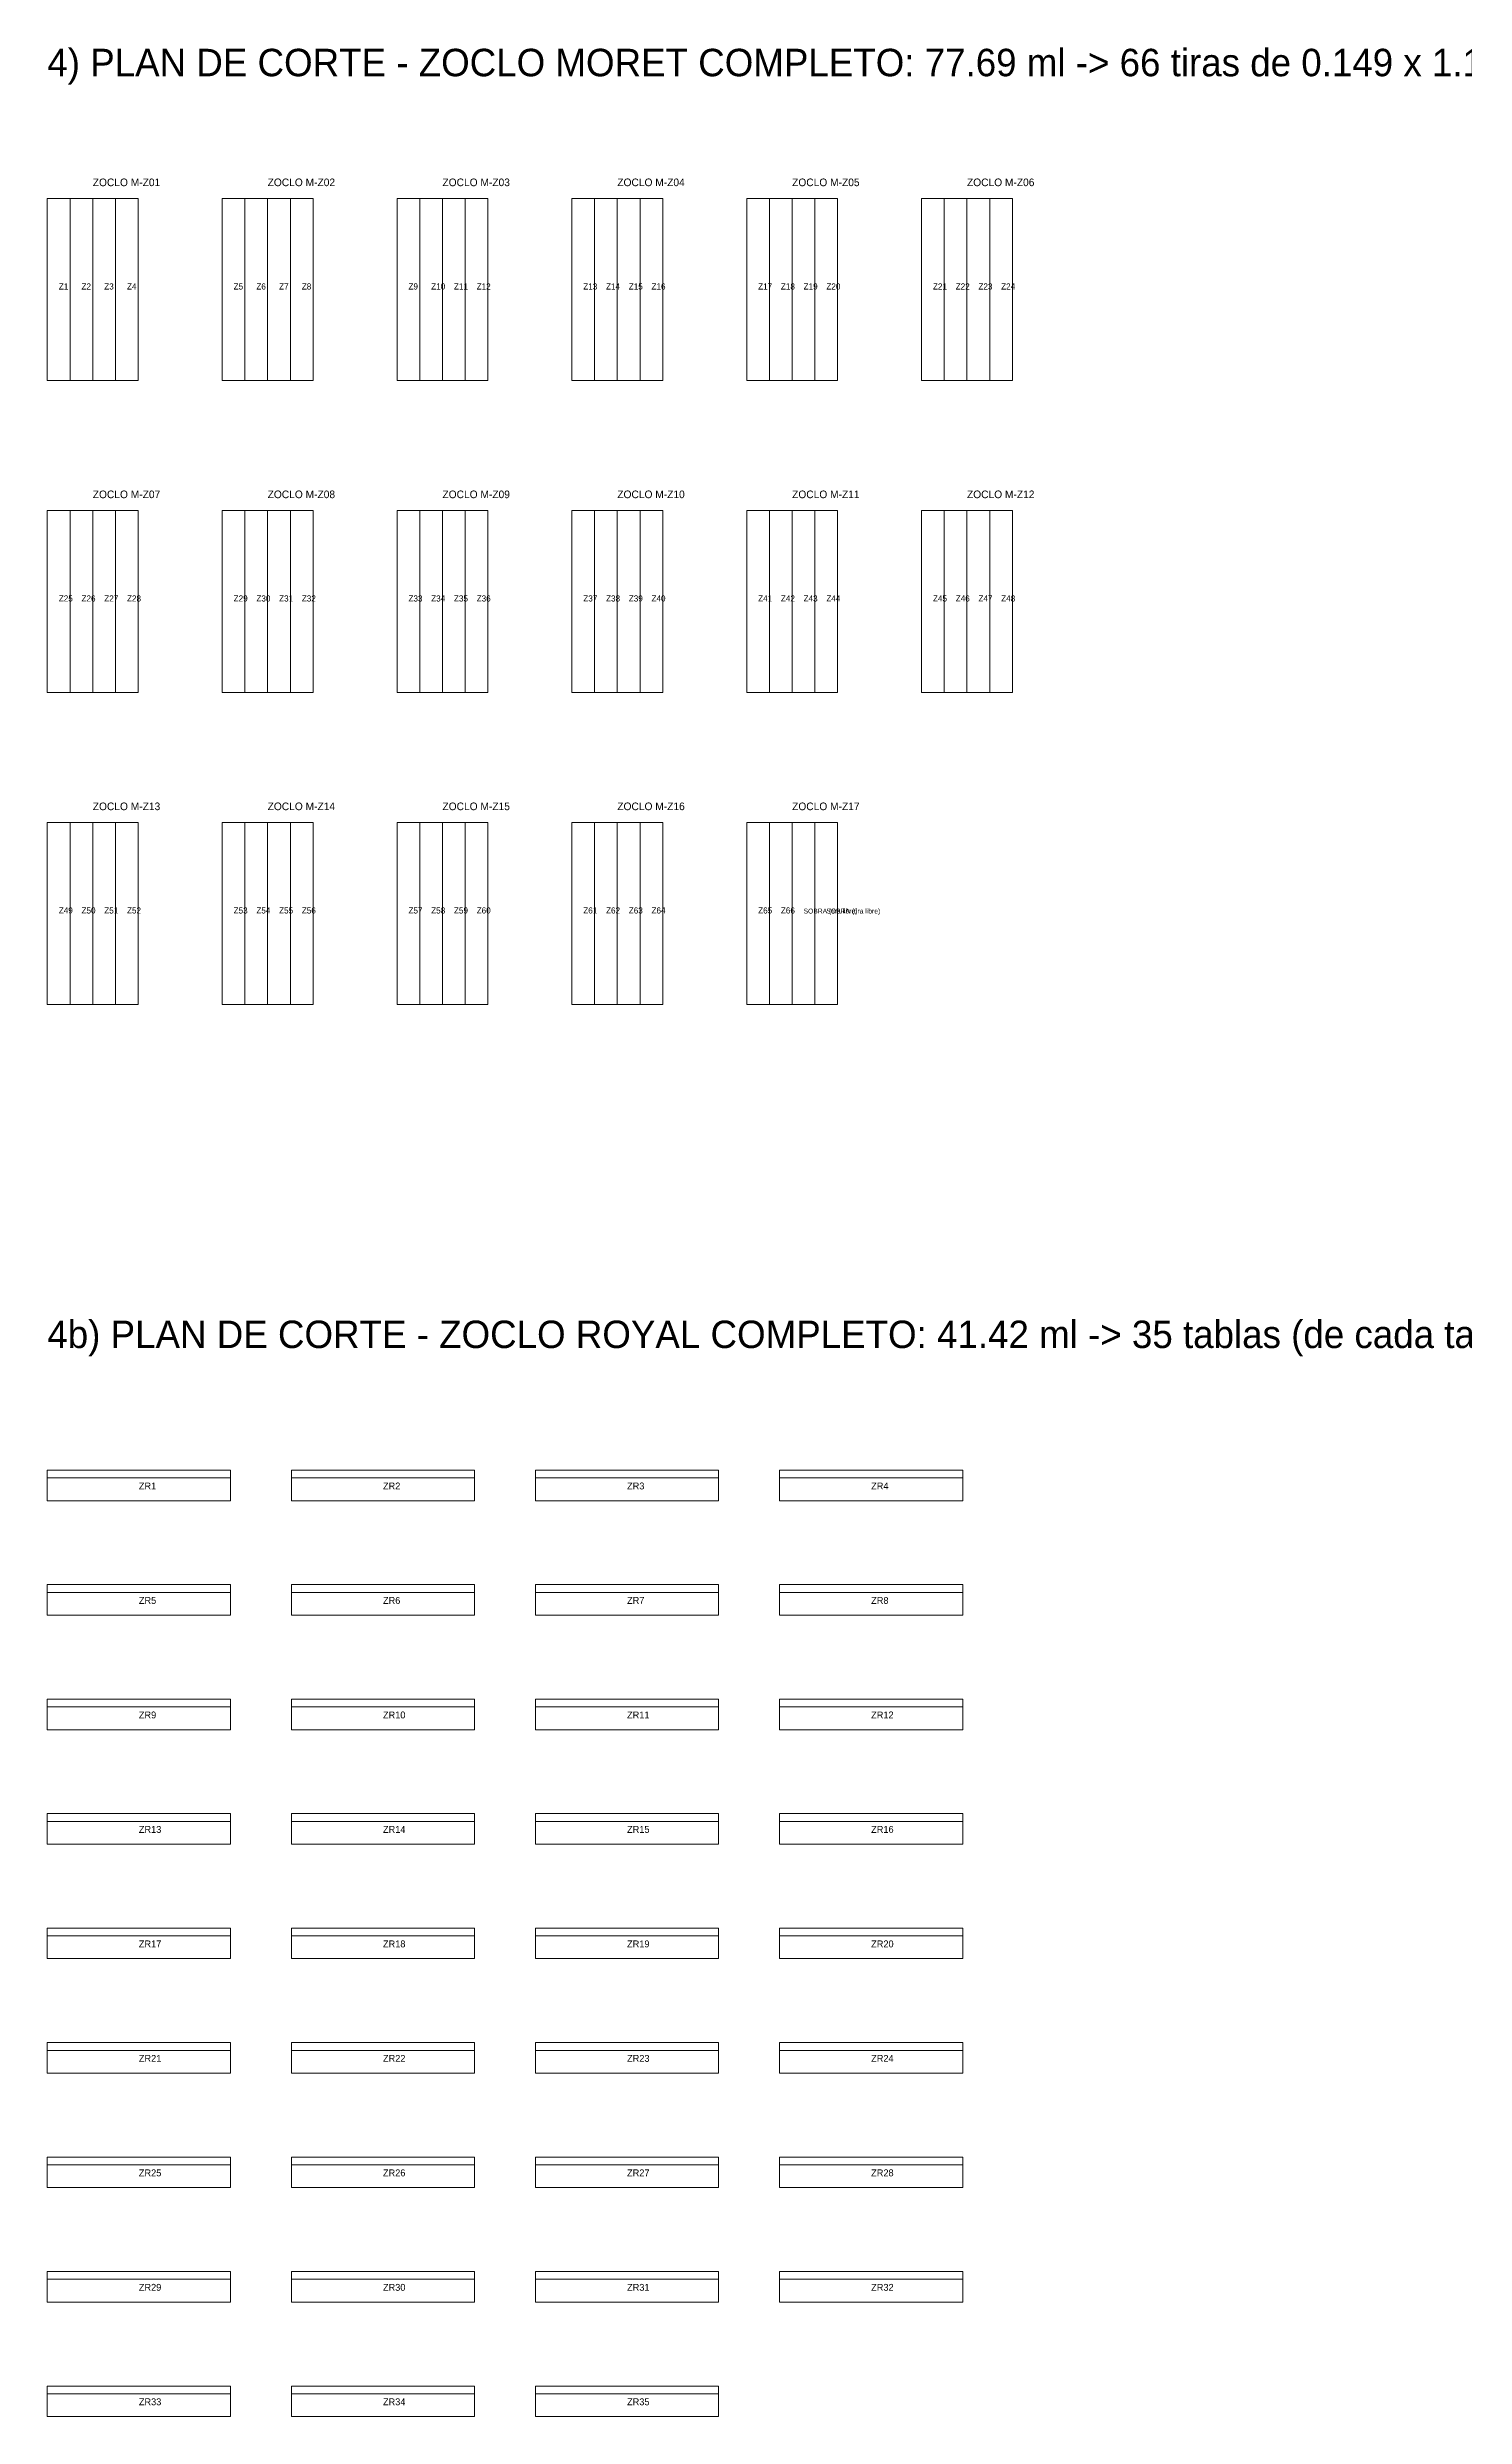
# Model space of a CAD drawing. Header units: metres. Extents: x 489.4 to 571.8, y -144.7 to -79.7.
# Drawn here: x 553.2 to 562.49, y -144.69 to -129.16 of the extents above; entities that cross this region are included whole.
import ezdxf

# ---------------------------------------------------------------- set-up
doc = ezdxf.new("R2010")
doc.units = ezdxf.units.M
for name, color, linetype, lineweight, plot in [('ESCALERA-REGADERA-ZOCLO', 6, 'Continuous', 0, False), ('ESCALERA-REGADERA-ZOCLO-TEXTO', 7, 'Continuous', 0, False), ('PLAN-CORTE-DESPERDICIO', 1, 'Continuous', 0, False), ('PLAN-CORTE-SOBRANTES', 2, 'Continuous', 0, False)]:
    doc.layers.add(name, color=color, linetype=linetype, lineweight=lineweight, plot=plot)

msp = doc.modelspace()

# ---------------------------------------------------------------- linework, layer by layer
at = {"layer": 'ESCALERA-REGADERA-ZOCLO'}
for points in [[(553.202, -131.348), (553.798, -131.348), (553.798, -130.154), (553.202, -130.154)], [(553.202, -131.348), (553.351, -131.348), (553.351, -130.154), (553.202, -130.154)], [(553.351, -131.348), (553.5, -131.348), (553.5, -130.154), (553.351, -130.154)], [(553.5, -131.348), (553.649, -131.348), (553.649, -130.154), (553.5, -130.154)], [(553.649, -131.348), (553.798, -131.348), (553.798, -130.154), (553.649, -130.154)], [(554.348, -131.348), (554.944, -131.348), (554.944, -130.154), (554.348, -130.154)], [(554.348, -131.348), (554.497, -131.348), (554.497, -130.154), (554.348, -130.154)], [(554.497, -131.348), (554.646, -131.348), (554.646, -130.154), (554.497, -130.154)], [(554.646, -131.348), (554.795, -131.348), (554.795, -130.154), (554.646, -130.154)], [(554.795, -131.348), (554.944, -131.348), (554.944, -130.154), (554.795, -130.154)], [(555.494, -131.348), (556.09, -131.348), (556.09, -130.154), (555.494, -130.154)], [(555.494, -131.348), (555.643, -131.348), (555.643, -130.154), (555.494, -130.154)], [(555.643, -131.348), (555.792, -131.348), (555.792, -130.154), (555.643, -130.154)], [(555.792, -131.348), (555.941, -131.348), (555.941, -130.154), (555.792, -130.154)], [(555.941, -131.348), (556.09, -131.348), (556.09, -130.154), (555.941, -130.154)], [(556.64, -131.348), (557.236, -131.348), (557.236, -130.154), (556.64, -130.154)], [(556.64, -131.348), (556.789, -131.348), (556.789, -130.154), (556.64, -130.154)], [(556.789, -131.348), (556.938, -131.348), (556.938, -130.154), (556.789, -130.154)], [(556.938, -131.348), (557.087, -131.348), (557.087, -130.154), (556.938, -130.154)], [(557.087, -131.348), (557.236, -131.348), (557.236, -130.154), (557.087, -130.154)], [(557.786, -131.348), (558.382, -131.348), (558.382, -130.154), (557.786, -130.154)], [(557.786, -131.348), (557.935, -131.348), (557.935, -130.154), (557.786, -130.154)], [(557.935, -131.348), (558.084, -131.348), (558.084, -130.154), (557.935, -130.154)], [(558.084, -131.348), (558.233, -131.348), (558.233, -130.154), (558.084, -130.154)], [(558.233, -131.348), (558.382, -131.348), (558.382, -130.154), (558.233, -130.154)], [(558.932, -131.348), (559.528, -131.348), (559.528, -130.154), (558.932, -130.154)], [(558.932, -131.348), (559.081, -131.348), (559.081, -130.154), (558.932, -130.154)], [(559.081, -131.348), (559.23, -131.348), (559.23, -130.154), (559.081, -130.154)], [(559.23, -131.348), (559.379, -131.348), (559.379, -130.154), (559.23, -130.154)], [(559.379, -131.348), (559.528, -131.348), (559.528, -130.154), (559.379, -130.154)], [(553.202, -133.392), (553.798, -133.392), (553.798, -132.198), (553.202, -132.198)], [(553.202, -133.392), (553.351, -133.392), (553.351, -132.198), (553.202, -132.198)], [(553.351, -133.392), (553.5, -133.392), (553.5, -132.198), (553.351, -132.198)], [(553.5, -133.392), (553.649, -133.392), (553.649, -132.198), (553.5, -132.198)], [(553.649, -133.392), (553.798, -133.392), (553.798, -132.198), (553.649, -132.198)], [(554.348, -133.392), (554.944, -133.392), (554.944, -132.198), (554.348, -132.198)], [(554.348, -133.392), (554.497, -133.392), (554.497, -132.198), (554.348, -132.198)], [(554.497, -133.392), (554.646, -133.392), (554.646, -132.198), (554.497, -132.198)], [(554.646, -133.392), (554.795, -133.392), (554.795, -132.198), (554.646, -132.198)], [(554.795, -133.392), (554.944, -133.392), (554.944, -132.198), (554.795, -132.198)], [(555.494, -133.392), (556.09, -133.392), (556.09, -132.198), (555.494, -132.198)], [(555.494, -133.392), (555.643, -133.392), (555.643, -132.198), (555.494, -132.198)], [(555.643, -133.392), (555.792, -133.392), (555.792, -132.198), (555.643, -132.198)], [(555.792, -133.392), (555.941, -133.392), (555.941, -132.198), (555.792, -132.198)], [(555.941, -133.392), (556.09, -133.392), (556.09, -132.198), (555.941, -132.198)], [(556.64, -133.392), (557.236, -133.392), (557.236, -132.198), (556.64, -132.198)], [(556.64, -133.392), (556.789, -133.392), (556.789, -132.198), (556.64, -132.198)], [(556.789, -133.392), (556.938, -133.392), (556.938, -132.198), (556.789, -132.198)], [(556.938, -133.392), (557.087, -133.392), (557.087, -132.198), (556.938, -132.198)], [(557.087, -133.392), (557.236, -133.392), (557.236, -132.198), (557.087, -132.198)], [(557.786, -133.392), (558.382, -133.392), (558.382, -132.198), (557.786, -132.198)], [(557.786, -133.392), (557.935, -133.392), (557.935, -132.198), (557.786, -132.198)], [(557.935, -133.392), (558.084, -133.392), (558.084, -132.198), (557.935, -132.198)], [(558.084, -133.392), (558.233, -133.392), (558.233, -132.198), (558.084, -132.198)], [(558.233, -133.392), (558.382, -133.392), (558.382, -132.198), (558.233, -132.198)], [(558.932, -133.392), (559.528, -133.392), (559.528, -132.198), (558.932, -132.198)], [(558.932, -133.392), (559.081, -133.392), (559.081, -132.198), (558.932, -132.198)], [(559.081, -133.392), (559.23, -133.392), (559.23, -132.198), (559.081, -132.198)], [(559.23, -133.392), (559.379, -133.392), (559.379, -132.198), (559.23, -132.198)], [(559.379, -133.392), (559.528, -133.392), (559.528, -132.198), (559.379, -132.198)], [(553.202, -135.436), (553.798, -135.436), (553.798, -134.242), (553.202, -134.242)], [(553.202, -135.436), (553.351, -135.436), (553.351, -134.242), (553.202, -134.242)], [(553.351, -135.436), (553.5, -135.436), (553.5, -134.242), (553.351, -134.242)], [(553.5, -135.436), (553.649, -135.436), (553.649, -134.242), (553.5, -134.242)], [(553.649, -135.436), (553.798, -135.436), (553.798, -134.242), (553.649, -134.242)], [(554.348, -135.436), (554.944, -135.436), (554.944, -134.242), (554.348, -134.242)], [(554.348, -135.436), (554.497, -135.436), (554.497, -134.242), (554.348, -134.242)], [(554.497, -135.436), (554.646, -135.436), (554.646, -134.242), (554.497, -134.242)], [(554.646, -135.436), (554.795, -135.436), (554.795, -134.242), (554.646, -134.242)], [(554.795, -135.436), (554.944, -135.436), (554.944, -134.242), (554.795, -134.242)], [(555.494, -135.436), (556.09, -135.436), (556.09, -134.242), (555.494, -134.242)], [(555.494, -135.436), (555.643, -135.436), (555.643, -134.242), (555.494, -134.242)], [(555.643, -135.436), (555.792, -135.436), (555.792, -134.242), (555.643, -134.242)], [(555.792, -135.436), (555.941, -135.436), (555.941, -134.242), (555.792, -134.242)], [(555.941, -135.436), (556.09, -135.436), (556.09, -134.242), (555.941, -134.242)], [(556.64, -135.436), (557.236, -135.436), (557.236, -134.242), (556.64, -134.242)], [(556.64, -135.436), (556.789, -135.436), (556.789, -134.242), (556.64, -134.242)], [(556.789, -135.436), (556.938, -135.436), (556.938, -134.242), (556.789, -134.242)], [(556.938, -135.436), (557.087, -135.436), (557.087, -134.242), (556.938, -134.242)], [(557.087, -135.436), (557.236, -135.436), (557.236, -134.242), (557.087, -134.242)], [(557.786, -135.436), (558.382, -135.436), (558.382, -134.242), (557.786, -134.242)], [(557.786, -135.436), (557.935, -135.436), (557.935, -134.242), (557.786, -134.242)], [(557.935, -135.436), (558.084, -135.436), (558.084, -134.242), (557.935, -134.242)], [(553.202, -138.686), (554.402, -138.686), (554.402, -138.486), (553.202, -138.486)], [(553.202, -138.686), (554.402, -138.686), (554.402, -138.537), (553.202, -138.537)], [(554.802, -138.686), (556.002, -138.686), (556.002, -138.486), (554.802, -138.486)], [(554.802, -138.686), (556.002, -138.686), (556.002, -138.537), (554.802, -138.537)], [(556.402, -138.686), (557.602, -138.686), (557.602, -138.486), (556.402, -138.486)], [(556.402, -138.686), (557.602, -138.686), (557.602, -138.537), (556.402, -138.537)], [(558.002, -138.686), (559.202, -138.686), (559.202, -138.486), (558.002, -138.486)], [(558.002, -138.686), (559.202, -138.686), (559.202, -138.537), (558.002, -138.537)], [(553.202, -139.436), (554.402, -139.436), (554.402, -139.236), (553.202, -139.236)], [(553.202, -139.436), (554.402, -139.436), (554.402, -139.287), (553.202, -139.287)], [(554.802, -139.436), (556.002, -139.436), (556.002, -139.236), (554.802, -139.236)], [(554.802, -139.436), (556.002, -139.436), (556.002, -139.287), (554.802, -139.287)], [(556.402, -139.436), (557.602, -139.436), (557.602, -139.236), (556.402, -139.236)], [(556.402, -139.436), (557.602, -139.436), (557.602, -139.287), (556.402, -139.287)], [(558.002, -139.436), (559.202, -139.436), (559.202, -139.236), (558.002, -139.236)], [(558.002, -139.436), (559.202, -139.436), (559.202, -139.287), (558.002, -139.287)], [(553.202, -140.186), (554.402, -140.186), (554.402, -139.986), (553.202, -139.986)], [(554.802, -140.186), (556.002, -140.186), (556.002, -139.986), (554.802, -139.986)], [(556.402, -140.186), (557.602, -140.186), (557.602, -139.986), (556.402, -139.986)], [(558.002, -140.186), (559.202, -140.186), (559.202, -139.986), (558.002, -139.986)], [(553.202, -140.186), (554.402, -140.186), (554.402, -140.037), (553.202, -140.037)], [(554.802, -140.186), (556.002, -140.186), (556.002, -140.037), (554.802, -140.037)], [(556.402, -140.186), (557.602, -140.186), (557.602, -140.037), (556.402, -140.037)], [(558.002, -140.186), (559.202, -140.186), (559.202, -140.037), (558.002, -140.037)], [(553.202, -140.936), (554.402, -140.936), (554.402, -140.736), (553.202, -140.736)], [(554.802, -140.936), (556.002, -140.936), (556.002, -140.736), (554.802, -140.736)], [(556.402, -140.936), (557.602, -140.936), (557.602, -140.736), (556.402, -140.736)], [(558.002, -140.936), (559.202, -140.936), (559.202, -140.736), (558.002, -140.736)], [(553.202, -140.936), (554.402, -140.936), (554.402, -140.787), (553.202, -140.787)], [(554.802, -140.936), (556.002, -140.936), (556.002, -140.787), (554.802, -140.787)], [(556.402, -140.936), (557.602, -140.936), (557.602, -140.787), (556.402, -140.787)], [(558.002, -140.936), (559.202, -140.936), (559.202, -140.787), (558.002, -140.787)], [(553.202, -141.686), (554.402, -141.686), (554.402, -141.486), (553.202, -141.486)], [(553.202, -141.686), (554.402, -141.686), (554.402, -141.537), (553.202, -141.537)], [(554.802, -141.686), (556.002, -141.686), (556.002, -141.486), (554.802, -141.486)], [(554.802, -141.686), (556.002, -141.686), (556.002, -141.537), (554.802, -141.537)], [(556.402, -141.686), (557.602, -141.686), (557.602, -141.486), (556.402, -141.486)], [(556.402, -141.686), (557.602, -141.686), (557.602, -141.537), (556.402, -141.537)], [(558.002, -141.686), (559.202, -141.686), (559.202, -141.486), (558.002, -141.486)], [(558.002, -141.686), (559.202, -141.686), (559.202, -141.537), (558.002, -141.537)], [(553.202, -142.436), (554.402, -142.436), (554.402, -142.236), (553.202, -142.236)], [(553.202, -142.436), (554.402, -142.436), (554.402, -142.287), (553.202, -142.287)], [(554.802, -142.436), (556.002, -142.436), (556.002, -142.236), (554.802, -142.236)], [(554.802, -142.436), (556.002, -142.436), (556.002, -142.287), (554.802, -142.287)], [(556.402, -142.436), (557.602, -142.436), (557.602, -142.236), (556.402, -142.236)], [(556.402, -142.436), (557.602, -142.436), (557.602, -142.287), (556.402, -142.287)], [(558.002, -142.436), (559.202, -142.436), (559.202, -142.236), (558.002, -142.236)], [(558.002, -142.436), (559.202, -142.436), (559.202, -142.287), (558.002, -142.287)], [(553.202, -143.186), (554.402, -143.186), (554.402, -142.986), (553.202, -142.986)], [(553.202, -143.186), (554.402, -143.186), (554.402, -143.037), (553.202, -143.037)], [(554.802, -143.186), (556.002, -143.186), (556.002, -142.986), (554.802, -142.986)], [(554.802, -143.186), (556.002, -143.186), (556.002, -143.037), (554.802, -143.037)], [(556.402, -143.186), (557.602, -143.186), (557.602, -142.986), (556.402, -142.986)], [(556.402, -143.186), (557.602, -143.186), (557.602, -143.037), (556.402, -143.037)], [(558.002, -143.186), (559.202, -143.186), (559.202, -142.986), (558.002, -142.986)], [(558.002, -143.186), (559.202, -143.186), (559.202, -143.037), (558.002, -143.037)], [(553.202, -143.936), (554.402, -143.936), (554.402, -143.736), (553.202, -143.736)], [(553.202, -143.936), (554.402, -143.936), (554.402, -143.787), (553.202, -143.787)], [(554.802, -143.936), (556.002, -143.936), (556.002, -143.736), (554.802, -143.736)], [(554.802, -143.936), (556.002, -143.936), (556.002, -143.787), (554.802, -143.787)], [(556.402, -143.936), (557.602, -143.936), (557.602, -143.736), (556.402, -143.736)], [(556.402, -143.936), (557.602, -143.936), (557.602, -143.787), (556.402, -143.787)], [(558.002, -143.936), (559.202, -143.936), (559.202, -143.736), (558.002, -143.736)], [(558.002, -143.936), (559.202, -143.936), (559.202, -143.787), (558.002, -143.787)], [(553.202, -144.686), (554.402, -144.686), (554.402, -144.486), (553.202, -144.486)], [(554.802, -144.686), (556.002, -144.686), (556.002, -144.486), (554.802, -144.486)], [(556.402, -144.686), (557.602, -144.686), (557.602, -144.486), (556.402, -144.486)], [(553.202, -144.686), (554.402, -144.686), (554.402, -144.537), (553.202, -144.537)], [(554.802, -144.686), (556.002, -144.686), (556.002, -144.537), (554.802, -144.537)], [(556.402, -144.686), (557.602, -144.686), (557.602, -144.537), (556.402, -144.537)]]:
    msp.add_lwpolyline(points, close=True, dxfattribs=at)
at = {"layer": 'PLAN-CORTE-DESPERDICIO'}
for points in [[(553.202, -138.537), (554.402, -138.537), (554.402, -138.486), (553.202, -138.486)], [(554.802, -138.537), (556.002, -138.537), (556.002, -138.486), (554.802, -138.486)], [(556.402, -138.537), (557.602, -138.537), (557.602, -138.486), (556.402, -138.486)], [(558.002, -138.537), (559.202, -138.537), (559.202, -138.486), (558.002, -138.486)], [(553.202, -139.287), (554.402, -139.287), (554.402, -139.236), (553.202, -139.236)], [(554.802, -139.287), (556.002, -139.287), (556.002, -139.236), (554.802, -139.236)], [(556.402, -139.287), (557.602, -139.287), (557.602, -139.236), (556.402, -139.236)], [(558.002, -139.287), (559.202, -139.287), (559.202, -139.236), (558.002, -139.236)], [(553.202, -140.037), (554.402, -140.037), (554.402, -139.986), (553.202, -139.986)], [(554.802, -140.037), (556.002, -140.037), (556.002, -139.986), (554.802, -139.986)], [(556.402, -140.037), (557.602, -140.037), (557.602, -139.986), (556.402, -139.986)], [(558.002, -140.037), (559.202, -140.037), (559.202, -139.986), (558.002, -139.986)], [(553.202, -140.787), (554.402, -140.787), (554.402, -140.736), (553.202, -140.736)], [(554.802, -140.787), (556.002, -140.787), (556.002, -140.736), (554.802, -140.736)], [(556.402, -140.787), (557.602, -140.787), (557.602, -140.736), (556.402, -140.736)], [(558.002, -140.787), (559.202, -140.787), (559.202, -140.736), (558.002, -140.736)], [(553.202, -141.537), (554.402, -141.537), (554.402, -141.486), (553.202, -141.486)], [(554.802, -141.537), (556.002, -141.537), (556.002, -141.486), (554.802, -141.486)], [(556.402, -141.537), (557.602, -141.537), (557.602, -141.486), (556.402, -141.486)], [(558.002, -141.537), (559.202, -141.537), (559.202, -141.486), (558.002, -141.486)], [(553.202, -142.287), (554.402, -142.287), (554.402, -142.236), (553.202, -142.236)], [(554.802, -142.287), (556.002, -142.287), (556.002, -142.236), (554.802, -142.236)], [(556.402, -142.287), (557.602, -142.287), (557.602, -142.236), (556.402, -142.236)], [(558.002, -142.287), (559.202, -142.287), (559.202, -142.236), (558.002, -142.236)], [(553.202, -143.037), (554.402, -143.037), (554.402, -142.986), (553.202, -142.986)], [(554.802, -143.037), (556.002, -143.037), (556.002, -142.986), (554.802, -142.986)], [(556.402, -143.037), (557.602, -143.037), (557.602, -142.986), (556.402, -142.986)], [(558.002, -143.037), (559.202, -143.037), (559.202, -142.986), (558.002, -142.986)], [(553.202, -143.787), (554.402, -143.787), (554.402, -143.736), (553.202, -143.736)], [(554.802, -143.787), (556.002, -143.787), (556.002, -143.736), (554.802, -143.736)], [(556.402, -143.787), (557.602, -143.787), (557.602, -143.736), (556.402, -143.736)], [(558.002, -143.787), (559.202, -143.787), (559.202, -143.736), (558.002, -143.736)], [(553.202, -144.537), (554.402, -144.537), (554.402, -144.486), (553.202, -144.486)], [(554.802, -144.537), (556.002, -144.537), (556.002, -144.486), (554.802, -144.486)], [(556.402, -144.537), (557.602, -144.537), (557.602, -144.486), (556.402, -144.486)]]:
    msp.add_lwpolyline(points, close=True, dxfattribs=at)
at = {"layer": 'PLAN-CORTE-SOBRANTES'}
for points in [[(558.084, -135.436), (558.233, -135.436), (558.233, -134.242), (558.084, -134.242)], [(558.233, -135.436), (558.382, -135.436), (558.382, -134.242), (558.233, -134.242)]]:
    msp.add_lwpolyline(points, close=True, dxfattribs=at)

# ---------------------------------------------------------------- texts
at = {"layer": 'ESCALERA-REGADERA-ZOCLO-TEXTO'}
for s, height, p in [('4) PLAN DE CORTE - ZOCLO MORET COMPLETO: 77.69 ml -> 66 tiras de 0.149 x 1.194 -> 17 piezas (4 tiras EXACTAS por pieza; cortadora de diamante, corte sin merma)', 0.18, (553.202, -129.354)), ('ZOCLO M-Z01', 0.05, (553.5, -130.074)), ('ZOCLO M-Z02', 0.05, (554.646, -130.074)), ('ZOCLO M-Z03', 0.05, (555.792, -130.074)), ('ZOCLO M-Z04', 0.05, (556.938, -130.074)), ('ZOCLO M-Z05', 0.05, (558.084, -130.074)), ('ZOCLO M-Z06', 0.05, (559.23, -130.074)), ('Z1', 0.04, (553.277, -130.751)), ('Z2', 0.04, (553.426, -130.751)), ('Z3', 0.04, (553.575, -130.751)), ('Z4', 0.04, (553.724, -130.751)), ('Z5', 0.04, (554.423, -130.751)), ('Z6', 0.04, (554.572, -130.751)), ('Z7', 0.04, (554.721, -130.751)), ('Z8', 0.04, (554.87, -130.751)), ('Z9', 0.04, (555.569, -130.751)), ('Z10', 0.04, (555.718, -130.751)), ('Z11', 0.04, (555.867, -130.751)), ('Z12', 0.04, (556.016, -130.751)), ('Z13', 0.04, (556.715, -130.751)), ('Z14', 0.04, (556.864, -130.751)), ('Z15', 0.04, (557.013, -130.751)), ('Z16', 0.04, (557.162, -130.751)), ('Z17', 0.04, (557.861, -130.751)), ('Z18', 0.04, (558.01, -130.751)), ('Z19', 0.04, (558.159, -130.751)), ('Z20', 0.04, (558.308, -130.751)), ('Z21', 0.04, (559.007, -130.751)), ('Z22', 0.04, (559.156, -130.751)), ('Z23', 0.04, (559.305, -130.751)), ('Z24', 0.04, (559.454, -130.751)), ('ZOCLO M-Z07', 0.05, (553.5, -132.118)), ('ZOCLO M-Z08', 0.05, (554.646, -132.118)), ('ZOCLO M-Z09', 0.05, (555.792, -132.118)), ('ZOCLO M-Z10', 0.05, (556.938, -132.118)), ('ZOCLO M-Z11', 0.05, (558.084, -132.118)), ('ZOCLO M-Z12', 0.05, (559.23, -132.118)), ('Z25', 0.04, (553.277, -132.795)), ('Z26', 0.04, (553.426, -132.795)), ('Z27', 0.04, (553.575, -132.795)), ('Z28', 0.04, (553.724, -132.795)), ('Z29', 0.04, (554.423, -132.795)), ('Z30', 0.04, (554.572, -132.795)), ('Z31', 0.04, (554.721, -132.795)), ('Z32', 0.04, (554.87, -132.795)), ('Z33', 0.04, (555.569, -132.795)), ('Z34', 0.04, (555.718, -132.795)), ('Z35', 0.04, (555.867, -132.795)), ('Z36', 0.04, (556.016, -132.795)), ('Z37', 0.04, (556.715, -132.795)), ('Z38', 0.04, (556.864, -132.795)), ('Z39', 0.04, (557.013, -132.795)), ('Z40', 0.04, (557.162, -132.795)), ('Z41', 0.04, (557.861, -132.795)), ('Z42', 0.04, (558.01, -132.795)), ('Z43', 0.04, (558.159, -132.795)), ('Z44', 0.04, (558.308, -132.795)), ('Z45', 0.04, (559.007, -132.795)), ('Z46', 0.04, (559.156, -132.795)), ('Z47', 0.04, (559.305, -132.795)), ('Z48', 0.04, (559.454, -132.795)), ('ZOCLO M-Z13', 0.05, (553.5, -134.162)), ('ZOCLO M-Z14', 0.05, (554.646, -134.162)), ('ZOCLO M-Z15', 0.05, (555.792, -134.162)), ('ZOCLO M-Z16', 0.05, (556.938, -134.162)), ('ZOCLO M-Z17', 0.05, (558.084, -134.162)), ('Z49', 0.04, (553.277, -134.839)), ('Z50', 0.04, (553.426, -134.839)), ('Z51', 0.04, (553.575, -134.839)), ('Z52', 0.04, (553.724, -134.839)), ('Z53', 0.04, (554.423, -134.839)), ('Z54', 0.04, (554.572, -134.839)), ('Z55', 0.04, (554.721, -134.839)), ('Z56', 0.04, (554.87, -134.839)), ('Z57', 0.04, (555.569, -134.839)), ('Z58', 0.04, (555.718, -134.839)), ('Z59', 0.04, (555.867, -134.839)), ('Z60', 0.04, (556.016, -134.839)), ('Z61', 0.04, (556.715, -134.839)), ('Z62', 0.04, (556.864, -134.839)), ('Z63', 0.04, (557.013, -134.839)), ('Z64', 0.04, (557.162, -134.839)), ('Z65', 0.04, (557.861, -134.839)), ('Z66', 0.04, (558.01, -134.839)), ('SOBRA (tira libre)', 0.032, (558.159, -134.839)), ('SOBRA (tira libre)', 0.032, (558.308, -134.839)), ('4b) PLAN DE CORTE - ZOCLO ROYAL COMPLETO: 41.42 ml -> 35 tablas (de cada tabla Royal de 0.20 x 1.20 sale 1 tira de 0.149)', 0.18, (553.202, -137.686)), ('ZR1', 0.045, (553.802, -138.612)), ('ZR2', 0.045, (555.402, -138.612)), ('ZR3', 0.045, (557.002, -138.612)), ('ZR4', 0.045, (558.602, -138.612)), ('ZR5', 0.045, (553.802, -139.362)), ('ZR6', 0.045, (555.402, -139.362)), ('ZR7', 0.045, (557.002, -139.362)), ('ZR8', 0.045, (558.602, -139.362)), ('ZR9', 0.045, (553.802, -140.112)), ('ZR10', 0.045, (555.402, -140.112)), ('ZR11', 0.045, (557.002, -140.112)), ('ZR12', 0.045, (558.602, -140.112)), ('ZR13', 0.045, (553.802, -140.862)), ('ZR14', 0.045, (555.402, -140.862)), ('ZR15', 0.045, (557.002, -140.862)), ('ZR16', 0.045, (558.602, -140.862)), ('ZR17', 0.045, (553.802, -141.612)), ('ZR18', 0.045, (555.402, -141.612)), ('ZR19', 0.045, (557.002, -141.612)), ('ZR20', 0.045, (558.602, -141.612)), ('ZR21', 0.045, (553.802, -142.362)), ('ZR22', 0.045, (555.402, -142.362)), ('ZR23', 0.045, (557.002, -142.362)), ('ZR24', 0.045, (558.602, -142.362)), ('ZR25', 0.045, (553.802, -143.112)), ('ZR26', 0.045, (555.402, -143.112)), ('ZR27', 0.045, (557.002, -143.112)), ('ZR28', 0.045, (558.602, -143.112)), ('ZR29', 0.045, (553.802, -143.862)), ('ZR30', 0.045, (555.402, -143.862)), ('ZR31', 0.045, (557.002, -143.862)), ('ZR32', 0.045, (558.602, -143.862)), ('ZR33', 0.045, (553.802, -144.612)), ('ZR34', 0.045, (555.402, -144.612)), ('ZR35', 0.045, (557.002, -144.612))]:
    msp.add_text(s, height=height, dxfattribs=at).set_placement(p)

doc.saveas('drawing.dxf')
